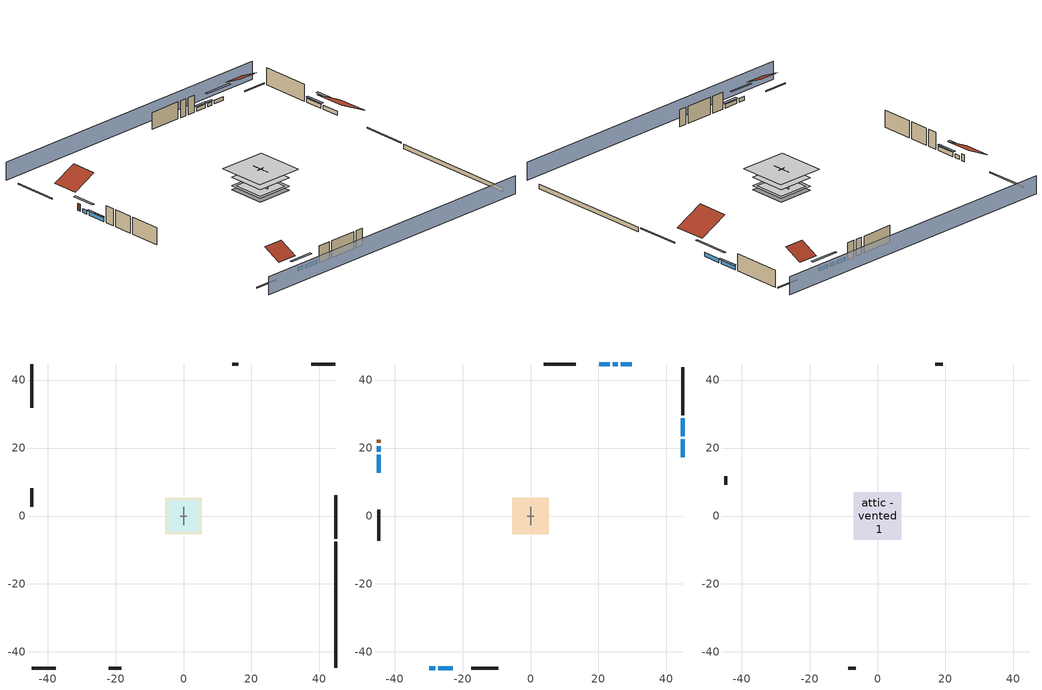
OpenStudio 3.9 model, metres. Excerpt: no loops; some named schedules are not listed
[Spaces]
garage 1
 floor foundation (Slab1 construction): -4.48,-4.48 -4.48,4.48 4.48,4.48 4.48,-4.48 z0
 wall outside (Wall1 construction): -21.97,-44.73 -18.32,-44.73 z0.3:5.18
 wall outside (Wall2 construction): -44.73,8.23 -44.73,2.75 z0.3:5.18
 wall outside (Wall12 construction): 16.12,44.73 14.29,44.73 z0.3:5.18
 wall to conditioned space 1 (Wall5 construction Reversed): 0,-2.74 0,2.74 z0.3:5.18
 wall to conditioned space 1 (Wall6 construction Reversed): 0.91,0 -0.91,0 z0.3:5.18
crawlspace - vented 1
 floor foundation (Slab2 construction): -5.33,-5.33 -5.33,5.33 5.33,5.33 5.33,-5.33 z-0.91
 wall outside (RimJoist1 construction): 44.73,-6.67 44.73,6.16 z0.3:0.61
 wall outside (RimJoist2 construction): -44.73,-44.73 -37.59,-44.73 z0.3:0.61
 wall outside (RimJoist3 construction): -44.73,44.73 -44.73,31.89 z0.3:0.61
 wall outside (RimJoist4 construction): 44.73,44.73 37.59,44.73 z0.3:0.61
 wall foundation (FoundationWall1 construction): 44.73,-44.73 44.73,-7.6 z-0.91:0.3
conditioned space 1
 floor to crawlspace - vented 1 (Floor1 construction): -5.33,-5.33 -5.33,5.33 5.33,5.33 5.33,-5.33 z0.3
 floor to garage 1 (Floor2 construction): -4.48,-4.48 -4.48,4.48 4.48,4.48 4.48,-4.48 z0.3
 floor adiabatic (AdiabaticFloorConstruction): -5.33,-5.33 -5.33,5.33 5.33,5.33 5.33,-5.33 z2.74
 wall outside (Wall3 construction): 44.73,29.66 44.73,43.8 z0.3:5.18
 wall outside (Wall4 construction): -17.39,-44.73 -9.53,-44.73 z0.3:5.18
 wall outside (Wall7 construction): -44.73,1.82 -44.73,-7.28 z0.3:5.18
 wall outside (Wall8 construction): 13.36,44.73 3.95,44.73 z0.3:5.18
 wall outside (AdiabaticWallConstruction): 44.73,17.29 44.73,22.54 / 44.73,23.47 44.73,28.73 / -29.78,-44.73 -28.02,-44.73 z0.3:1.46; -27.09,-44.73 -22.9,-44.73 z0.3:1.43; -44.73,20.59 -44.73,18.98 z0.3:1.4; -44.73,18.05 -44.73,12.68 z0.3:1.49; 29.78,44.73 26.61,44.73 / 23.34,44.73 20.17,44.73 z0.3:1.37; 25.68,44.73 24.27,44.73 z0.3:1.25
 wall outside (AdiabaticWallConstruction 1): -44.73,22.44 -44.73,21.52 z0.3:2.34
 window (WindowConstruction): 44.73,17.29 44.73,22.54 z0.3:1.46
 window (WindowConstruction 1): 44.73,23.47 44.73,28.73 z0.3:1.46
 window (WindowConstruction 2): -29.78,-44.73 -28.02,-44.73 z0.3:1.46
 window (WindowConstruction 3): -27.09,-44.73 -22.9,-44.73 z0.3:1.43
 window (WindowConstruction 4): -44.73,20.59 -44.73,18.98 z0.3:1.4
 window (WindowConstruction 5): -44.73,18.05 -44.73,12.68 z0.3:1.49
 window (WindowConstruction 6): 29.78,44.73 26.61,44.73 z0.3:1.37
 window (WindowConstruction 7): 25.68,44.73 24.27,44.73 z0.3:1.25
 window (WindowConstruction 8): 23.34,44.73 20.17,44.73 z0.3:1.37
 door (Door): -44.73,22.44 -44.73,21.52 z0.3:2.34
 ceiling adiabatic (AdiabaticFloorConstruction): 5.33,-5.33 5.33,5.33 -5.33,5.33 -5.33,-5.33 z2.74
attic - vented 1
 floor to conditioned space 1 (Floor3 construction Reversed): -6.96,-6.96 -6.96,6.96 6.96,6.96 6.96,-6.96 z5.18
 wall outside (Wall9 construction): -8.6,-44.73 -6.41,-44.73 z0.3:5.18
 wall outside (Wall10 construction): 19.24,44.73 17.05,44.73 z0.3:5.18
 wall outside (Wall11 construction): -44.73,11.75 -44.73,9.16 z0.3:5.18
 roof outside (Roof1 construction): 44.73,16.36,5.18 36.43,16.36,9.33 36.43,7.09,9.33 44.73,7.09,5.18
 roof outside (Roof2 construction): -30.71,-44.73,5.18 -30.71,-39.4,7.84 -36.66,-39.4,7.84 -36.66,-44.73,5.18
 roof outside (Roof3 construction): 30.71,44.73,5.18 30.71,39.4,7.84 36.66,39.4,7.84 36.66,44.73,5.18
 roof outside (Roof4 construction): -44.73,23.37,5.18 -37.93,23.37,8.58 -37.93,30.96,8.58 -44.73,30.96,5.18
shading: 44.73,49.3 -44.73,49.3 / -44.73,-49.3 44.73,-49.3 z0:5.18; 44.73,25.29 44.73,14.55 45.33,14.55 45.33,25.29 z4.21; 44.73,29.03 44.73,23.17 45.33,23.17 45.33,29.03 z1.77; -25.27,-44.73 -32.52,-44.73 -32.52,-45.33 -25.27,-45.33 z4.21; -22.6,-44.73 -27.39,-44.73 -27.39,-45.33 -22.6,-45.33 z1.74; -44.73,16.23 -44.73,23.34 -45.33,23.34 -45.33,16.23 z4.15; -44.73,12.37 -44.73,18.35 -45.33,18.35 -45.33,12.37 z1.8; 23.87,44.73 32.52,44.73 32.52,45.33 23.87,45.33 z4.11; 23.96,44.73 25.99,44.73 25.99,45.33 23.96,45.33 z1.55; 19.86,44.73 23.64,44.73 23.64,45.33 19.86,45.33 z1.68
[Site]
Portland Intl Arpt_OR: Latitude {deg}=45.59; Longitude {deg}=-122.6; Time Zone {hr}=-8; Elevation {m}=33; Terrain=Suburbs; Keep Site Location Information=Yes
[Site:GroundTemperature:Shallow]
10.2558, 8.96328, 8.85977, 9.47314, 11.9355, 14.3863, 16.5111, 17.8571, 17.9714, 16.8767, 14.8061, 12.4304
[Site:WaterMainsTemperature]
Calculation Method=Schedule; Temperature Schedule=mains temperature schedule
[Building]
Building 1
[Material] Roughness=Rough
Name | Thickness {m} | Conductivity {W/m-K} | Density {kg/m3} | Specific Heat {J/kg-K} | Thermal Absorptance | Solar Absorptance | Visible Absorptance
asphalt or fiberglass shingles | 0.00635 | 0.162714 | 1121.4 | 1465.45 | 0.9 | 0.85 | 0.85
roof rigid ins | 0.00281632 | 0.029427 | 32.04 | 1214.23 | 0.9 | 0.7 | 0.7
osb sheathing 0.5 in. | 0.0127 | 0.115458 | 512.64 | 1214.23 | 0.9 | 0.6 | 0.6
wood siding | 0.0254 | 0.102417 | 544.68 | 1172.36 | 0.9 | 0.85 | 0.85
osb sheathing 0.5 in. 1 | 0.0127 | 0.115458 | 512.64 | 1214.23 | 0.9 | 0.7 | 0.7
wall stud and cavity | 0.1397 | 0.727959 | 139.0536 | 1170.24 | 0.9 | 0.6 | 0.6
wall stud and cavity 1 | 0.1397 | 0.0951301 | 139.0536 | 1170.24 | 0.9 | 0.7 | 0.7
gypsum board | 0.0127 | 0.160291 | 801 | 837.4 | 0.9 | 0.6 | 0.6
osb sheathing 0.5 in. 2; osb sheathing 0.5 in. 3 | 0.0127 | 0.115458 | 512.64 | 1214.23
wall stud and cavity 2 | 0.1397 | 0.0856282 | 139.0536 | 1170.24 | 0.9 | 0.7 | 0.7
rim joist stud and cavity | 0.0508 | 0.178688 | 50.32683 | 1063.81 | 0.9 | 0.6 | 0.6
floor stud and cavity | 0.1397 | 0.0972396 | 92.3553 | 1139.71 | 0.9 | 0.7 | 0.7
floor rigid ins | 0.051816 | 0.029427 | 32.04 | 1214.23 | 0.9 | 0.7 | 0.7
osb sheathing 0.75 in. | 0.01905 | 0.115458 | 512.64 | 1214.23 | 0.9 | 0.7 | 0.7
floor covering | 0.0127 | 0.0433444 | 54.468 | 1339.84 | 0.9 | 0.6 | 0.6
ceiling loosefill ins | 0.254 | 0.0480833 | 16.02 | 1046.75 | 0.9 | 0.7 | 0.7
ceiling stud and cavity | 0.1397 | 0.104117 | 65.682 | 1177.47 | 0.9 | 0.7 | 0.7
concrete 4.0 in. | 0.1016 | 1.803125 | 2242.8 | 837.4 | 0.9 | 0.7 | 0.7
concrete 8.0 in. | 0.2032 | 1.803125 | 2242.8 | 837.4 | 0.9 | 0.7 | 0.7
soil 0.5 in. | 0.0127 | 1.3848 | 1842.3 | 418.7 | 0.9 | 0.7 | 0.7
wood siding 1; wood siding 2 | 0.0254 | 0.102417 | 544.68 | 1172.36
wall rigid ins; floor rigid ins 1 | 0.512978 | 0.029427 | 32.04 | 1214.23 | 0.9 | 0.7 | 0.7
wall stud and cavity 3 | 0.0889 | 0.380278 | 52.3479 | 1209.89 | 0.9 | 0.7 | 0.7
door material | 0.04445 | 0.0612267 | 512.64 | 1214.23 | 0.9 | 0.7 | 0.7
floor stud and cavity 1 | 0.1397 | 1.75129 | 37.0049 | 1207.88 | 0.9 | 0.7 | 0.7
wall stud and cavity 4 | 0.0889 | 0.391764 | 83.0341 | 1211.67 | 0.9 | 0.7 | 0.7
furniture material conditioned space 1; furniture material garage 1 | 0.1524 | 0.115458 | 640.8 | 1214.23 | 0.9 | 0.6 | 0.6
[Construction]
Roof1 construction; Roof2 construction; Roof3 construction; Roof4 construction: asphalt or fiberglass shingles, roof rigid ins, osb sheathing 0.5 in.
Wall1 construction; Wall2 construction: wood siding, osb sheathing 0.5 in. 1, wall stud and cavity
Wall3 construction; Wall4 construction: wood siding, osb sheathing 0.5 in. 1, wall stud and cavity 1, gypsum board
Wall5 construction Reversed: gypsum board, wall stud and cavity 2, osb sheathing 0.5 in. 2
Wall6 construction Reversed: gypsum board, wall stud and cavity 2, osb sheathing 0.5 in. 3
Wall7 construction; Wall8 construction: wood siding, osb sheathing 0.5 in. 3, wall stud and cavity 1, gypsum board
Wall9 construction; Wall10 construction; Wall11 construction; Wall12 construction: wood siding, osb sheathing 0.5 in. 3, wall stud and cavity
RimJoist1 construction; RimJoist2 construction; RimJoist3 construction; RimJoist4 construction: wood siding, rim joist stud and cavity
Floor1 construction; Floor2 construction: floor stud and cavity, floor rigid ins, osb sheathing 0.75 in., floor covering
Floor3 construction Reversed: gypsum board, ceiling stud and cavity, ceiling loosefill ins
Slab1 construction: concrete 4.0 in.
FoundationWall1 construction: concrete 8.0 in.
Slab2 construction: soil 0.5 in.
WindowConstruction; WindowConstruction 1; WindowConstruction 2; WindowConstruction 3; WindowConstruction 4; WindowConstruction 5; WindowConstruction 6; WindowConstruction 7; WindowConstruction 8: WindowMaterial
AdiabaticWallConstruction: wood siding 1, wall rigid ins, wall stud and cavity 3, gypsum board
Door: door material
AdiabaticWallConstruction 1: wood siding 2, wall rigid ins, wall stud and cavity 3, gypsum board
AdiabaticFloorConstruction: floor stud and cavity 1, floor rigid ins 1, osb sheathing 0.75 in., floor covering
PartitionWallConstruction: gypsum board, wall stud and cavity 4, gypsum board
furniture construction conditioned space 1: furniture material conditioned space 1
furniture construction garage 1: furniture material garage 1
[WindowMaterial:SimpleGlazingSystem]
WindowMaterial: U-Factor {W/m2-K}=2.78222; Solar Heat Gain Coefficient=0.56
[ThermalZone] Multiplier=1; Use Ideal Air Loads=No
Name | Volume {m3} | Thermostat
conditioned space | 749.83 | conditioned space temperature setpoint
attic - vented | 201.23
garage | 195.726
crawlspace - vented | 138.526
[Sizing:Zone] Zone Cooling Design Supply Air Temperature Input Method=SupplyAirTemperature; Zone Cooling Design Supply Air Temperature {C}=14; Zone Cooling Design Supply Air Temperature Difference {deltaC}=11.11; Zone Heating Design Supply Air Temperature Input Method=SupplyAirTemperature; Zone Heating Design Supply Air Temperature {C}=40; Zone Heating Design Supply Air Temperature Difference {deltaC}=11.11; Zone Cooling Design Supply Air Humidity Ratio {kg-H2O/kg-air}=0.0085; Zone Heating Design Supply Air Humidity Ratio {kg-H2O/kg-air}=0.008; Cooling Design Air Flow Method=DesignDay; Heating Design Air Flow Method=DesignDay; Account for Dedicated Outdoor Air System=No; Dedicated Outdoor Air System Control Strategy=NeutralSupplyAir; Dedicated Outdoor Air Low Setpoint Temperature for Design {C}=autosize; Dedicated Outdoor Air High Setpoint Temperature for Design {C}=autosize; Zone Load Sizing Method=Sensible Load Only No Latent Load; Zone Latent Cooling Design Supply Air Humidity Ratio Input Method=HumidityRatioDifference; Zone Cooling Design Supply Air Humidity Ratio Difference {kgWater/kgDryAir}=0.005; Zone Latent Heating Design Supply Air Humidity Ratio Input Method=HumidityRatioDifference; Zone Humidification Design Supply Air Humidity Ratio Difference {kgWater/kgDryAir}=0.005; Sizing Option=Coincident
conditioned space; attic - vented; garage; crawlspace - vented
[Space]
Name | Thermal Zone | Volume {m3}
conditioned space 1 | conditioned space | 749.83
attic - vented 1 | attic - vented | 201.23
garage 1 | garage | 195.726
crawlspace - vented 1 | crawlspace - vented | 138.526
[ThermostatSetpoint:DualSetpoint]
conditioned space temperature setpoint: Heating Setpoint Temperature Schedule=heating setpoint; Cooling Setpoint Temperature Schedule=cooling setpoint; Temperature Difference Between Cutout And Setpoint {deltaC}=0
[Foundation:Kiva] Wall Depth Below Slab {m}=0.2032
Name | Initial Indoor Air Temperature {C} | Wall Height Above Grade {m}
Foundation Kiva 1 | 13.4258 | 0.1016
Foundation Kiva 2 | 8.58325 | 0.3048
[Foundation:Kiva:Settings]
Soil Conductivity {W/m-K}=1.3848; Soil Density {kg/m3}=1842.3; Soil Specific Heat {J/kg-K}=418.7; Ground Solar Absorptivity=0.9; Ground Thermal Absorptivity=0.9; Ground Surface Roughness {m}=0.03; Far-Field Width {m}=40; Deep-Ground Boundary Condition=ZeroFlux; Deep-Ground Depth {m}=40; Minimum Cell Dimension {m}=0.2; Maximum Cell Growth Coefficient=3; Simulation Timestep=Timestep
[SurfaceProperty:ExposedFoundationPerimeter] Exposed Perimeter Calculation Method=TotalExposedPerimeter
Name | Total Exposed Perimeter {m}
Slab1 | 21.9456
Slab2 | 37.12464
[SurfaceProperty:IncidentSolarMultiplier] Incident Solar Multiplier=1; Incident Solar Multiplier Schedule=trans schedule winter=0.85 summer=0.7
Window1; Window2; Window3; Window4; Window5; Window6; Window7; Window8; Window9
[InternalMass:Definition] Design Level Calculation Method=SurfaceArea
Name | Construction | Surface Area {m2}
partition wall mass | PartitionWallConstruction | 307.509
furniture mass conditioned space 1 | furniture construction conditioned space 1 | 123.004
furniture mass garage 1 | furniture construction garage 1 | 8.02682
[InternalMass] Multiplier=1
Name | Internal Mass Definition | Space or SpaceType
partition wall mass | partition wall mass | conditioned space 1
furniture mass conditioned space 1 | furniture mass conditioned space 1 | conditioned space 1
furniture mass garage 1 | furniture mass garage 1 | garage 1
[External:File]
External File 1: File=in.schedules.csv
[ElectricEquipment:Definition] Design Level Calculation Method=EquipmentLevel
Name | Design Level {W} | Fraction Latent | Fraction Radiant | Fraction Lost
ceiling fan | 17.5628 | 0 | 0.558 | 0
clothes washer | 731.974 | 0.03 | 0.162 | 0.7
clothes dryer | 5529.96 | 0.015 | 0.081 | 0.85
dishwasher | 884.649 | 0.3 | 0.18 | 0.4
fridge | 39.726 | 0 | 0.6 | 0
fridge 2 | 80.4475 | 0 | 0.6 | 0
cooking range | 2150.76 | 0.08 | 0.432 | 0.2
misc tv | 670.239 | 0 | 0.6 | 0
misc plug loads | 503.471 | 0.021 | 0.558 | 0.049
whole house fan; mech vent house fan | 0 | 0 | 0 | 1
mech vent house fan cfis | 0 | 0 | 0 | 0
mech vent range fan 0; mech vent bath fan 0 | 30 | 0 | 0 | 1
[ElectricEquipment]
Name | Electric Equipment Definition | Space or SpaceType | Schedule
ceiling fan | ceiling fan | conditioned space 1 | ceiling_fan
clothes washer | clothes washer | conditioned space 1 | clothes_washer
clothes dryer | clothes dryer | conditioned space 1 | clothes_dryer
dishwasher | dishwasher | conditioned space 1 | dishwasher
fridge | fridge | conditioned space 1 | fridge schedule
fridge 1 | fridge 2 | garage 1 | fridge schedule 1
cooking range | cooking range | conditioned space 1 | cooking_range
misc tv | misc tv | conditioned space 1 | plug_loads_tv
misc plug loads | misc plug loads | conditioned space 1 | plug_loads_other
whole house fan | whole house fan | conditioned space 1 | Always On Discrete
mech vent house fan | mech vent house fan | conditioned space 1 | mech vent house fan schedule
mech vent house fan cfis | mech vent house fan cfis | conditioned space 1 | mech vent house fan cfis schedule
mech vent range fan 0 | mech vent range fan 0 | conditioned space 1 | mech vent range fan 0 schedule
mech vent bath fan 0 | mech vent bath fan 0 | conditioned space 1 | mech vent bath fan 0 schedule
[EnergyManagementSystem:Sensor]
Name | Output Variable or Output Meter Index Key | Output Variable or Output Meter
water_heater_amb_temp; fridge_tin_s; tin_s | conditioned space | Zone Mean Air Temperature
water_heater_amb_rh | conditioned space | Zone Air Relative Humidity
water_heater_T_set | water heater setpoint | Schedule Value
fridge_tin_s_1 | garage | Zone Mean Air Temperature
out_pb_s |  | Site Outdoor Air Barometric Pressure
out_wt_s |  | Site Outdoor Air Humidity Ratio
win_s | conditioned space | Zone Air Humidity Ratio
site_vw_s |  | Site Wind Speed
tout_s | conditioned space | Zone Outdoor Air Drybulb Temperature
cool_season | cooling season schedule | Schedule Value
natural_vent_s | natural vent schedule | Schedule Value
htg_sp_s | heating setpoint | Schedule Value
clg_sp_s | cooling setpoint | Schedule Value
mech_vent_range_fan_0_sch_s | mech vent range fan 0 schedule | Schedule Value
mech_vent_bath_fan_0_sch_s | mech vent bath fan 0 schedule | Schedule Value
clothes_dryer_exhaust_0_sch_s | clothes_dryer | Schedule Value
site_temp | Environment | Site Outdoor Air Drybulb Temperature
discharge_sch_sensor | electric_vehicle_discharging | Schedule Value
charge_sch_sensor | electric_vehicle_charging | Schedule Value
conditioned_space_htg_unmet_s | conditioned space | Zone Heating Setpoint Not Met Time
conditioned_space_clg_unmet_s | conditioned space | Zone Cooling Setpoint Not Met Time
htg_load_cond |  | Heating:EnergyTransfer:Zone:CONDITIONED SPACE
clg_load_cond |  | Cooling:EnergyTransfer:Zone:CONDITIONED SPACE
s_conv | Floor1 | Surface Inside Face Convection Heat Gain Energy
s_ig | Floor1 | Surface Inside Face Internal Gains Radiation Heat Gain Energy
s_sol | Floor1 | Surface Inside Face Solar Radiation Heat Gain Energy
s_lgt | Floor1 | Surface Inside Face Lights Radiation Heat Gain Energy
s_surf | Floor1 | Surface Inside Face Net Surface Thermal Radiation Heat Gain Energy
s_conv_1 | Floor2 | Surface Inside Face Convection Heat Gain Energy
s_ig_1 | Floor2 | Surface Inside Face Internal Gains Radiation Heat Gain Energy
s_sol_1 | Floor2 | Surface Inside Face Solar Radiation Heat Gain Energy
s_lgt_1 | Floor2 | Surface Inside Face Lights Radiation Heat Gain Energy
s_surf_1 | Floor2 | Surface Inside Face Net Surface Thermal Radiation Heat Gain Energy
s_conv_2 | Floor3 | Surface Inside Face Convection Heat Gain Energy
s_ig_2 | Floor3 | Surface Inside Face Internal Gains Radiation Heat Gain Energy
s_sol_2 | Floor3 | Surface Inside Face Solar Radiation Heat Gain Energy
s_lgt_2 | Floor3 | Surface Inside Face Lights Radiation Heat Gain Energy
s_surf_2 | Floor3 | Surface Inside Face Net Surface Thermal Radiation Heat Gain Energy
s_conv_3 | inferred conditioned ceiling | Surface Inside Face Convection Heat Gain Energy
s_ig_3 | inferred conditioned ceiling | Surface Inside Face Internal Gains Radiation Heat Gain Energy
s_sol_3 | inferred conditioned ceiling | Surface Inside Face Solar Radiation Heat Gain Energy
s_lgt_3 | inferred conditioned ceiling | Surface Inside Face Lights Radiation Heat Gain Energy
s_surf_3 | inferred conditioned ceiling | Surface Inside Face Net Surface Thermal Radiation Heat Gain Energy
s_conv_4 | inferred conditioned floor | Surface Inside Face Convection Heat Gain Energy
s_ig_4 | inferred conditioned floor | Surface Inside Face Internal Gains Radiation Heat Gain Energy
s_sol_4 | inferred conditioned floor | Surface Inside Face Solar Radiation Heat Gain Energy
s_lgt_4 | inferred conditioned floor | Surface Inside Face Lights Radiation Heat Gain Energy
s_surf_4 | inferred conditioned floor | Surface Inside Face Net Surface Thermal Radiation Heat Gain Energy
ss_sol | Door1 | Surface Inside Face Solar Radiation Heat Gain Energy
ss_lgt | Door1 | Surface Inside Face Lights Radiation Heat Gain Energy
ss_conv | Door1 | Surface Inside Face Convection Heat Gain Energy
ss_ig | Door1 | Surface Inside Face Internal Gains Radiation Heat Gain Energy
ss_surf | Door1 | Surface Inside Face Net Surface Thermal Radiation Heat Gain Energy
ss_conv_1 | Window1 | Surface Inside Face Convection Heat Gain Energy
ss_ig_1 | Window1 | Surface Inside Face Internal Gains Radiation Heat Gain Energy
ss_surf_1 | Window1 | Surface Inside Face Net Surface Thermal Radiation Heat Gain Energy
ss_trans_in | Window1 | Surface Window Transmitted Solar Radiation Rate
ss_back_out | Window1 | Surface Window Shortwave from Zone Back Out Window Heat Transfer Rate
ss_trans_out | Window1 | Surface Inside Face Initial Transmitted Diffuse Transmitted Out Window Solar Radiation Rate
ss_conv_2 | Window2 | Surface Inside Face Convection Heat Gain Energy
ss_ig_2 | Window2 | Surface Inside Face Internal Gains Radiation Heat Gain Energy
ss_surf_2 | Window2 | Surface Inside Face Net Surface Thermal Radiation Heat Gain Energy
ss_trans_in_1 | Window2 | Surface Window Transmitted Solar Radiation Rate
ss_back_out_1 | Window2 | Surface Window Shortwave from Zone Back Out Window Heat Transfer Rate
ss_trans_out_1 | Window2 | Surface Inside Face Initial Transmitted Diffuse Transmitted Out Window Solar Radiation Rate
ss_conv_3 | Window3 | Surface Inside Face Convection Heat Gain Energy
ss_ig_3 | Window3 | Surface Inside Face Internal Gains Radiation Heat Gain Energy
ss_surf_3 | Window3 | Surface Inside Face Net Surface Thermal Radiation Heat Gain Energy
ss_trans_in_2 | Window3 | Surface Window Transmitted Solar Radiation Rate
ss_back_out_2 | Window3 | Surface Window Shortwave from Zone Back Out Window Heat Transfer Rate
ss_trans_out_2 | Window3 | Surface Inside Face Initial Transmitted Diffuse Transmitted Out Window Solar Radiation Rate
ss_conv_4 | Window4 | Surface Inside Face Convection Heat Gain Energy
ss_ig_4 | Window4 | Surface Inside Face Internal Gains Radiation Heat Gain Energy
ss_surf_4 | Window4 | Surface Inside Face Net Surface Thermal Radiation Heat Gain Energy
ss_trans_in_3 | Window4 | Surface Window Transmitted Solar Radiation Rate
ss_back_out_3 | Window4 | Surface Window Shortwave from Zone Back Out Window Heat Transfer Rate
ss_trans_out_3 | Window4 | Surface Inside Face Initial Transmitted Diffuse Transmitted Out Window Solar Radiation Rate
ss_conv_5 | Window5 | Surface Inside Face Convection Heat Gain Energy
ss_ig_5 | Window5 | Surface Inside Face Internal Gains Radiation Heat Gain Energy
ss_surf_5 | Window5 | Surface Inside Face Net Surface Thermal Radiation Heat Gain Energy
ss_trans_in_4 | Window5 | Surface Window Transmitted Solar Radiation Rate
ss_back_out_4 | Window5 | Surface Window Shortwave from Zone Back Out Window Heat Transfer Rate
[OtherEquipment:Definition] Design Level Calculation Method=EquipmentLevel
Name | Design Level {W} | Fraction Latent | Fraction Radiant | Fraction Lost
water heater sens; mech vent house fan sensible load | 0 | 0 | 0 | 0
water heater lat; mech vent house fan latent load | 0 | 1 | 0 | 0
water heater energy adjustment1 | 0.01 | 0 | 0 | 1
clothes dryer 2 | 0 | 0.015 | 0.081 | 0.85
cooking range 2 | 0 | 0.08 | 0.432 | 0.2
general water use sensible | -79.8895 | 0 | 0.6 | 0
general water use latent | 81.0615 | 1 | 0 | 0
[OtherEquipment] Space or SpaceType=conditioned space 1
Name | Other Equipment Definition | Schedule | Fuel Type
water heater sens | water heater sens | Always On Discrete
water heater lat | water heater lat | Always On Discrete
water heater energy adjustment1 | water heater energy adjustment1 | Always On Discrete | Electricity
clothes dryer 1 | clothes dryer 2 | clothes_dryer | Electricity
cooking range 1 | cooking range 2 | cooking_range | Electricity
general water use sensible | general water use sensible | general water use schedule
general water use latent | general water use latent | general water use schedule
mech vent house fan sensible load | mech vent house fan sensible load | Always On Discrete
mech vent house fan latent load | mech vent house fan latent load | Always On Discrete
[WaterUse:Equipment:Definition]
Name | Peak Flow Rate {m3/s}
clothes washer | 1.22561e-05
dishwasher | 6.295e-06
[Lights:Definition] Design Level Calculation Method=LightingLevel; Fraction Radiant=0.6; Fraction Visible=0.2; Return Air Fraction=0
Name | Lighting Level {W}
interior lighting | 1880.23
garage lighting | 56.4728
[Lights] Fraction Replaceable=1
Name | Lights Definition | Space or SpaceType | Schedule
interior lighting | interior lighting | conditioned space 1 | lighting_interior
garage lighting | garage lighting | garage 1 | lighting_garage
[Exterior:Lights:Definition]
exterior lighting: Design Level {W}=61.1014
[Exterior:Lights]
exterior lighting: Exterior Lights Definition=exterior lighting; Schedule=exterior lighting schedule
[People:Definition]
occupants: Number of People Calculation Method=People; Number of People {people}=4; Fraction Radiant=0.314171; Sensible Heat Fraction=0.56303; Carbon Dioxide Generation Rate {m3/s-W}=0; Enable ASHRAE 55 Comfort Warnings=No; Mean Radiant Temperature Calculation Type=EnclosureAveraged
[People]
occupants: People Definition=occupants; Space or SpaceType=conditioned space 1; Number of People Schedule=occupants; Activity Level Schedule=occupants activity schedule; Multiplier=1
[SpaceInfiltration:DesignFlowRate] Schedule=Always On Discrete
Name | Space or SpaceType | Design Flow Rate Calculation Method | Design Flow Rate {m3/s} | Air Changes per Hour {1/hr} | Constant Term Coefficient | Temperature Term Coefficient | Velocity Term Coefficient | Velocity Squared Term Coefficient
natural vent flow; whole house fan flow; infil flow | conditioned space 1 | Flow/Space | 0
infil crawlspace - vented 1 | crawlspace - vented 1 | AirChanges/Hour |  | 2.6013 | 1 | 0 | 0 | 0
[ZoneMixing]
whole house fan mix: Zone or Space=attic - vented; Schedule=Always On Continuous; Design Flow Rate Calculation Method=Flow/Zone; Design Flow Rate {m3/s}=0; Source Zone or Space=conditioned space
[SpaceInfiltration:EffectiveLeakageArea] Schedule=Always On Discrete
Name | Space or SpaceType | Effective Air Leakage Area {cm2} | Stack Coefficient | Wind Coefficient
infil garage 1 | garage 1 | 163.102 | 0.000129147 | 4.64657e-05
infil attic - vented 1 | attic - vented 1 | 6462.31 | 0.000216513 | 4.50757e-05
